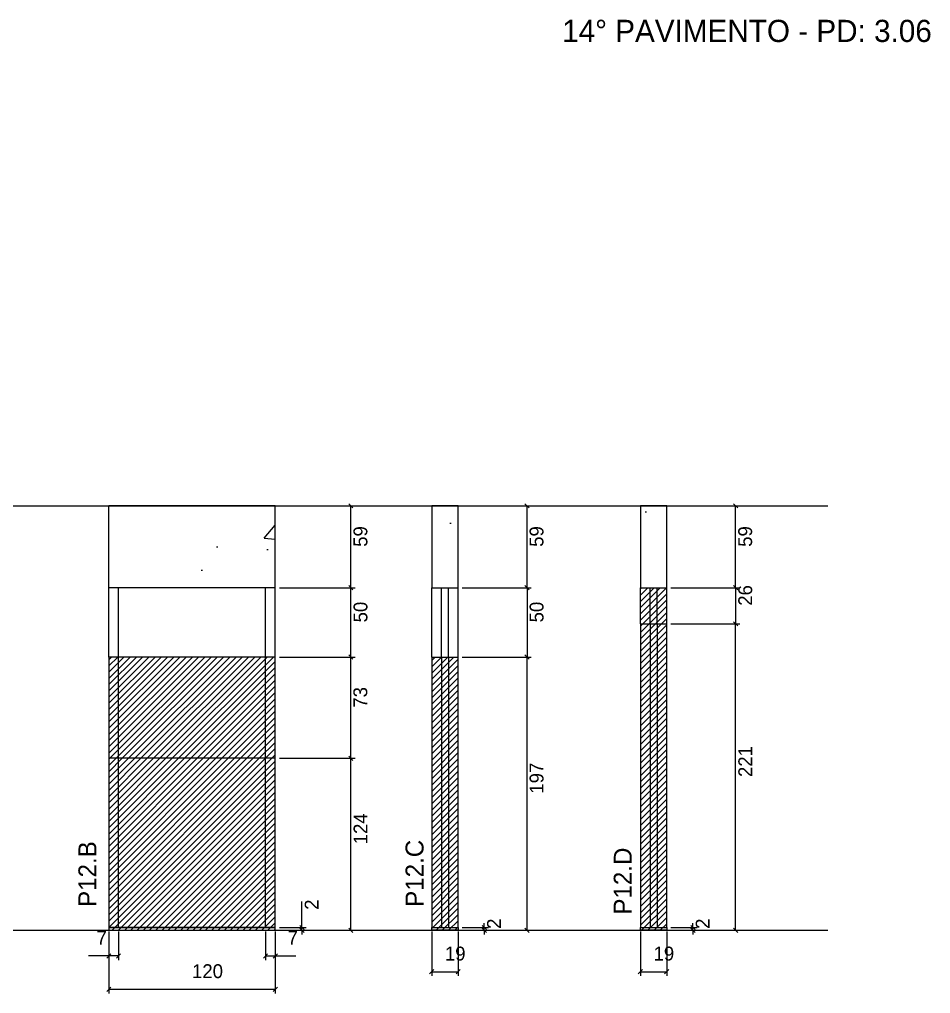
# Model space of a CAD drawing. Header units: metres. Extents: x 7326 to 8703, y 8539 to 9255.
# Drawn here: x 8046 to 8703, y 8539 to 9241 of the extents above; entities that cross this region are included whole.
import ezdxf

# ---------------------------------------------------------------- set-up
doc = ezdxf.new("R2010")
doc.units = ezdxf.units.M
for name, color, linetype in [('COTA', 7, 'Continuous'), ('Hachura', 7, 'Continuous'), ('NOMENCLATURA', 7, 'Continuous'), ('Nível', 7, 'Continuous'), ('Painéis', 7, 'Continuous'), ('SARR_2.2x7', 7, 'Continuous'), ('Texto Seção', 7, 'Continuous')]:
    doc.layers.add(name, color=color, linetype=linetype)

msp = doc.modelspace()

# ---------------------------------------------------------------- hatches: boundary and pattern name
at = {"layer": 'COTA'}
h = msp.add_hatch(dxfattribs=at)
h.set_pattern_fill('AR-CONC')
h.paths.add_polyline_path([(8110.81, 8890.73), (8110.81, 8831.73), (8230.81, 8831.73), (8230.81, 8890.73), (8110.81, 8890.73)])
h = msp.add_hatch(dxfattribs=at)
h.set_pattern_fill('AR-CONC')
h.paths.add_polyline_path([(8343.64, 8831.73), (8362.64, 8831.73), (8362.64, 8891.73), (8343.64, 8891.73), (8343.64, 8831.73)])
h = msp.add_hatch(dxfattribs=at)
h.set_pattern_fill('AR-CONC')
h.paths.add_polyline_path([(8513.09, 8831.73), (8513.09, 8890.73), (8494.09, 8890.73), (8494.09, 8831.73), (8513.09, 8831.73), (8513.09, 8831.73)])
at = {"layer": 'Hachura'}
h = msp.add_hatch(dxfattribs=at)
h.set_pattern_fill('ANSI31')
h.paths.add_polyline_path([(8513.09, 8831.73), (8494.09, 8831.73), (8494.09, 8584.73), (8513.09, 8584.73), (8513.09, 8831.73)])
h = msp.add_hatch(dxfattribs=at)
h.set_pattern_fill('ANSI31')
h.paths.add_polyline_path([(8110.81, 8781.73), (8110.81, 8708.73), (8230.81, 8708.73), (8230.81, 8781.73), (8110.81, 8781.73)])
h = msp.add_hatch(dxfattribs=at)
h.set_pattern_fill('ANSI31')
h.paths.add_polyline_path([(8362.64, 8584.73), (8362.64, 8781.73), (8343.64, 8781.73), (8343.64, 8584.73), (8362.64, 8584.73), (8362.64, 8584.73)])
h = msp.add_hatch(dxfattribs=at)
h.set_pattern_fill('ANSI31')
h.paths.add_polyline_path([(8230.81, 8708.73), (8110.81, 8708.73), (8110.81, 8584.73), (8230.81, 8584.73), (8230.81, 8708.73)])

# ---------------------------------------------------------------- linework, layer by layer
at = {"layer": 'COTA', "color": 0, "lineweight": 25}
for p, q in [((8286.86, 8889.23), (8283.86, 8892.23)), ((8413.83, 8889.23), (8410.83, 8892.23)), ((8564.28, 8889.23), (8561.28, 8892.23)), ((8283.86, 8833.23), (8286.86, 8830.23)), ((8410.83, 8833.23), (8413.83, 8830.23)), ((8561.28, 8833.23), (8564.28, 8830.23)), ((8564.28, 8804.23), (8561.28, 8807.23)), ((8286.86, 8780.23), (8283.86, 8783.23)), ((8413.83, 8780.23), (8410.83, 8783.23)), ((8286.86, 8707.23), (8283.86, 8710.23)), ((8283.86, 8710.23), (8286.86, 8707.23)), ((8248.57, 8588.23), (8251.57, 8585.23)), ((8251.57, 8583.23), (8248.57, 8586.23)), ((8283.86, 8586.23), (8286.86, 8583.23)), ((8380.04, 8588.23), (8383.04, 8585.23)), ((8383.04, 8583.23), (8380.04, 8586.23)), ((8410.83, 8586.23), (8413.83, 8583.23)), ((8530.49, 8588.23), (8533.49, 8585.23)), ((8533.49, 8583.23), (8530.49, 8586.23)), ((8561.28, 8586.23), (8564.28, 8583.23)), ((8112.31, 8567.72), (8109.31, 8564.72)), ((8116.31, 8564.72), (8119.31, 8567.72)), ((8225.31, 8567.72), (8222.31, 8564.72)), ((8229.31, 8564.72), (8232.31, 8567.72)), ((8345.14, 8556.33), (8342.14, 8553.33)), ((8361.14, 8553.33), (8364.14, 8556.33)), ((8495.59, 8556.33), (8492.59, 8553.33)), ((8511.59, 8553.33), (8514.59, 8556.33)), ((8112.31, 8543.62), (8109.31, 8540.62)), ((8229.31, 8540.62), (8232.31, 8543.62))]:
    msp.add_line(p, q, dxfattribs=at)
at = {"layer": 'COTA', "color": 241, "lineweight": 25}
for p, q in [((8230.81, 8890.73), (8110.81, 8890.73)), ((8230.81, 8890.73), (8110.81, 8890.73)), ((8110.81, 8831.73), (8110.81, 8890.73)), ((8230.81, 8831.73), (8230.81, 8890.73))]:
    msp.add_line(p, q, dxfattribs=at)
at = {"layer": 'COTA', "color": 4, "lineweight": 25}
for p, q in [((8233.81, 8890.73), (8288.36, 8890.73)), ((8285.36, 8831.73), (8285.36, 8890.73)), ((8365.64, 8890.73), (8415.33, 8890.73)), ((8412.33, 8831.73), (8412.33, 8890.73)), ((8516.09, 8890.73), (8565.78, 8890.73)), ((8562.78, 8831.73), (8562.78, 8890.73)), ((8233.81, 8831.73), (8288.36, 8831.73)), ((8365.64, 8831.73), (8415.33, 8831.73)), ((8516.09, 8831.73), (8565.78, 8831.73)), ((8516.09, 8805.73), (8565.78, 8805.73)), ((8562.78, 8584.73), (8562.78, 8805.73)), ((8233.81, 8781.73), (8288.36, 8781.73)), ((8285.36, 8708.73), (8285.36, 8781.73)), ((8365.64, 8781.73), (8415.33, 8781.73)), ((8412.33, 8584.73), (8412.33, 8781.73)), ((8233.81, 8708.73), (8288.36, 8708.73)), ((8233.81, 8708.73), (8288.36, 8708.73)), ((8285.36, 8584.73), (8285.36, 8708.73)), ((8250.07, 8586.73), (8250.07, 8605.53)), ((8110.81, 8583.73), (8110.81, 8539.12)), ((8117.81, 8583.73), (8117.81, 8563.22)), ((8223.81, 8583.73), (8223.81, 8563.22)), ((8230.81, 8583.73), (8230.81, 8539.12)), ((8233.81, 8586.73), (8253.07, 8586.73)), ((8233.81, 8584.73), (8253.07, 8584.73)), ((8233.81, 8584.73), (8288.36, 8584.73)), ((8250.07, 8584.73), (8250.07, 8586.73)), ((8250.07, 8584.73), (8250.07, 8581.73)), ((8343.64, 8583.73), (8343.64, 8551.83)), ((8362.64, 8583.73), (8362.64, 8551.83)), ((8365.64, 8586.73), (8384.54, 8586.73)), ((8365.64, 8584.73), (8384.54, 8584.73)), ((8365.64, 8584.73), (8415.33, 8584.73)), ((8381.54, 8586.73), (8381.54, 8589.73)), ((8381.54, 8584.73), (8381.54, 8586.73)), ((8381.54, 8584.73), (8381.54, 8581.73)), ((8494.09, 8583.73), (8494.09, 8551.83)), ((8513.09, 8583.73), (8513.09, 8551.83)), ((8516.09, 8586.73), (8534.99, 8586.73)), ((8516.09, 8584.73), (8534.99, 8584.73)), ((8516.09, 8584.73), (8565.78, 8584.73)), ((8531.99, 8586.73), (8531.99, 8589.73)), ((8531.99, 8584.73), (8531.99, 8586.73)), ((8531.99, 8584.73), (8531.99, 8581.73)), ((8110.81, 8581.73), (8110.81, 8563.22)), ((8230.81, 8581.73), (8230.81, 8563.22)), ((8110.81, 8566.22), (8096.08, 8566.22)), ((8117.81, 8566.22), (8110.81, 8566.22)), ((8223.81, 8566.22), (8230.81, 8566.22)), ((8230.81, 8566.22), (8245.54, 8566.22)), ((8343.64, 8554.83), (8362.64, 8554.83)), ((8494.09, 8554.83), (8513.09, 8554.83)), ((8230.81, 8542.12), (8110.81, 8542.12))]:
    msp.add_line(p, q, dxfattribs=at)
at = {"layer": 'COTA', "color": 241, "lineweight": 25}
for points in [[(8362.64, 8831.73), (8362.64, 8890.73), (8343.64, 8890.73), (8343.64, 8831.73)], [(8513.09, 8831.73), (8513.09, 8890.73), (8494.09, 8890.73), (8494.09, 8831.73)]]:
    msp.add_lwpolyline(points, dxfattribs=at)
at = {"layer": 'Nível', "color": 4, "lineweight": 25}
for p, q in [((7687.13, 8890.73), (8629.15, 8890.73)), ((7718.95, 8584.73), (8629.15, 8584.73))]:
    msp.add_line(p, q, dxfattribs=at)
at = {"layer": 'Painéis', "color": 200, "lineweight": 25}
for p, q in [((8230.81, 8831.73), (8110.81, 8831.73)), ((8110.81, 8781.73), (8110.81, 8831.73)), ((8230.81, 8781.73), (8230.81, 8831.73)), ((8343.64, 8831.73), (8362.64, 8831.73)), ((8343.64, 8781.73), (8343.64, 8831.73)), ((8362.64, 8781.73), (8362.64, 8831.73)), ((8494.09, 8831.73), (8513.09, 8831.73)), ((8494.09, 8805.73), (8494.09, 8831.73)), ((8513.09, 8805.73), (8513.09, 8831.73)), ((8494.09, 8805.73), (8494.09, 8586.73)), ((8494.09, 8805.73), (8513.09, 8805.73)), ((8513.09, 8586.73), (8513.09, 8805.73)), ((8110.81, 8781.73), (8110.81, 8584.73)), ((8230.81, 8781.73), (8110.81, 8781.73)), ((8230.81, 8584.73), (8230.81, 8781.73)), ((8343.64, 8781.73), (8343.64, 8586.73)), ((8343.64, 8781.73), (8362.64, 8781.73)), ((8362.64, 8586.73), (8362.64, 8781.73)), ((8230.81, 8708.73), (8110.81, 8708.73)), ((8110.81, 8586.73), (8230.81, 8586.73)), ((8343.64, 8586.73), (8362.64, 8586.73)), ((8494.09, 8586.73), (8513.09, 8586.73))]:
    msp.add_line(p, q, dxfattribs=at)
at = {"layer": 'Painéis', "color": 4, "lineweight": 25}
for p, q in [((8233.81, 8831.73), (8288.36, 8831.73)), ((8285.36, 8781.73), (8285.36, 8831.73)), ((8365.64, 8831.73), (8415.33, 8831.73)), ((8412.33, 8831.73), (8412.33, 8781.73)), ((8516.09, 8831.73), (8565.78, 8831.73)), ((8562.78, 8831.73), (8562.78, 8805.73)), ((8516.09, 8805.73), (8565.78, 8805.73)), ((8233.81, 8781.73), (8288.36, 8781.73)), ((8365.64, 8781.73), (8415.33, 8781.73))]:
    msp.add_line(p, q, dxfattribs=at)
at = {"layer": 'Painéis', "color": 0, "lineweight": 25}
for p, q in [((8286.86, 8830.23), (8283.86, 8833.23)), ((8413.83, 8830.23), (8410.83, 8833.23)), ((8564.28, 8830.23), (8561.28, 8833.23)), ((8561.28, 8807.23), (8564.28, 8804.23)), ((8283.86, 8783.23), (8286.86, 8780.23)), ((8410.83, 8783.23), (8413.83, 8780.23))]:
    msp.add_line(p, q, dxfattribs=at)
at = {"layer": 'Painéis', "color": 200, "lineweight": 25}
for points in [[(8230.81, 8586.73), (8110.81, 8586.73), (8110.81, 8584.73), (8230.81, 8584.73)], [(8343.64, 8586.73), (8362.64, 8586.73), (8362.64, 8584.73), (8343.64, 8584.73)], [(8494.09, 8586.73), (8513.09, 8586.73), (8513.09, 8584.73), (8494.09, 8584.73)]]:
    msp.add_lwpolyline(points, close=True, dxfattribs=at)
at = {"layer": 'SARR_2.2x7', "color": 40, "lineweight": 25}
for p, q in [((8117.81, 8781.73), (8117.81, 8831.73)), ((8223.81, 8781.73), (8223.81, 8831.73)), ((8350.64, 8781.73), (8350.64, 8831.73)), ((8355.64, 8781.73), (8355.64, 8831.73)), ((8501.09, 8805.73), (8501.09, 8831.73)), ((8506.09, 8805.73), (8506.09, 8831.73)), ((8501.09, 8805.73), (8501.09, 8586.73)), ((8506.09, 8805.73), (8506.09, 8586.73)), ((8117.81, 8708.73), (8117.81, 8781.73)), ((8223.81, 8708.73), (8223.81, 8781.73)), ((8350.64, 8781.73), (8350.64, 8586.73)), ((8355.64, 8781.73), (8355.64, 8586.73)), ((8117.81, 8586.73), (8117.81, 8708.73)), ((8223.81, 8586.73), (8223.81, 8708.73))]:
    msp.add_line(p, q, dxfattribs=at)

# ---------------------------------------------------------------- texts
at = {"layer": 'COTA', "color": 240, "lineweight": 25}
for s, p in [('59', (8297.22, 8861.23)), ('59', (8424.19, 8861.23)), ('59', (8574.64, 8861.23)), ('73', (8297.14, 8745.23)), ('221', (8574.72, 8695.23)), ('197', (8424.22, 8683.23)), ('124', (8297.29, 8646.73)), ('2', (8262.07, 8599.47)), ('2', (8393.54, 8585.73)), ('2', (8543.99, 8585.73))]:
    msp.add_text(s, height=10, rotation=90, dxfattribs=at).set_placement(p)
for s, p in [('7', (8101.94, 8574.29)), ('7', (8239.67, 8574.29)), ('19', (8353.14, 8562.92)), ('19', (8503.59, 8562.92)), ('120', (8170.81, 8550.22))]:
    msp.add_text(s, height=10, dxfattribs=at).set_placement(p)
at = {"layer": 'NOMENCLATURA', "color": 2, "lineweight": 25}
msp.add_text('14° PAVIMENTO - PD: 3.06', height=16, dxfattribs=at).set_placement((8437.65, 9225.24))
at = {"layer": 'Painéis', "color": 240, "lineweight": 25}
for s, p in [('26', (8574.67, 8818.73)), ('50', (8297.25, 8806.73)), ('50', (8424.22, 8806.73))]:
    msp.add_text(s, height=10, rotation=90, dxfattribs=at).set_placement(p)
at = {"layer": 'Texto Seção', "color": 7, "lineweight": 15}
for s, p in [('P12.B', (8101.86, 8601.56)), ('P12.C', (8337.76, 8601.63)), ('P12.D', (8487.88, 8596.02))]:
    msp.add_text(s, height=13, rotation=90, dxfattribs=at).set_placement(p)

doc.saveas('drawing.dxf')
